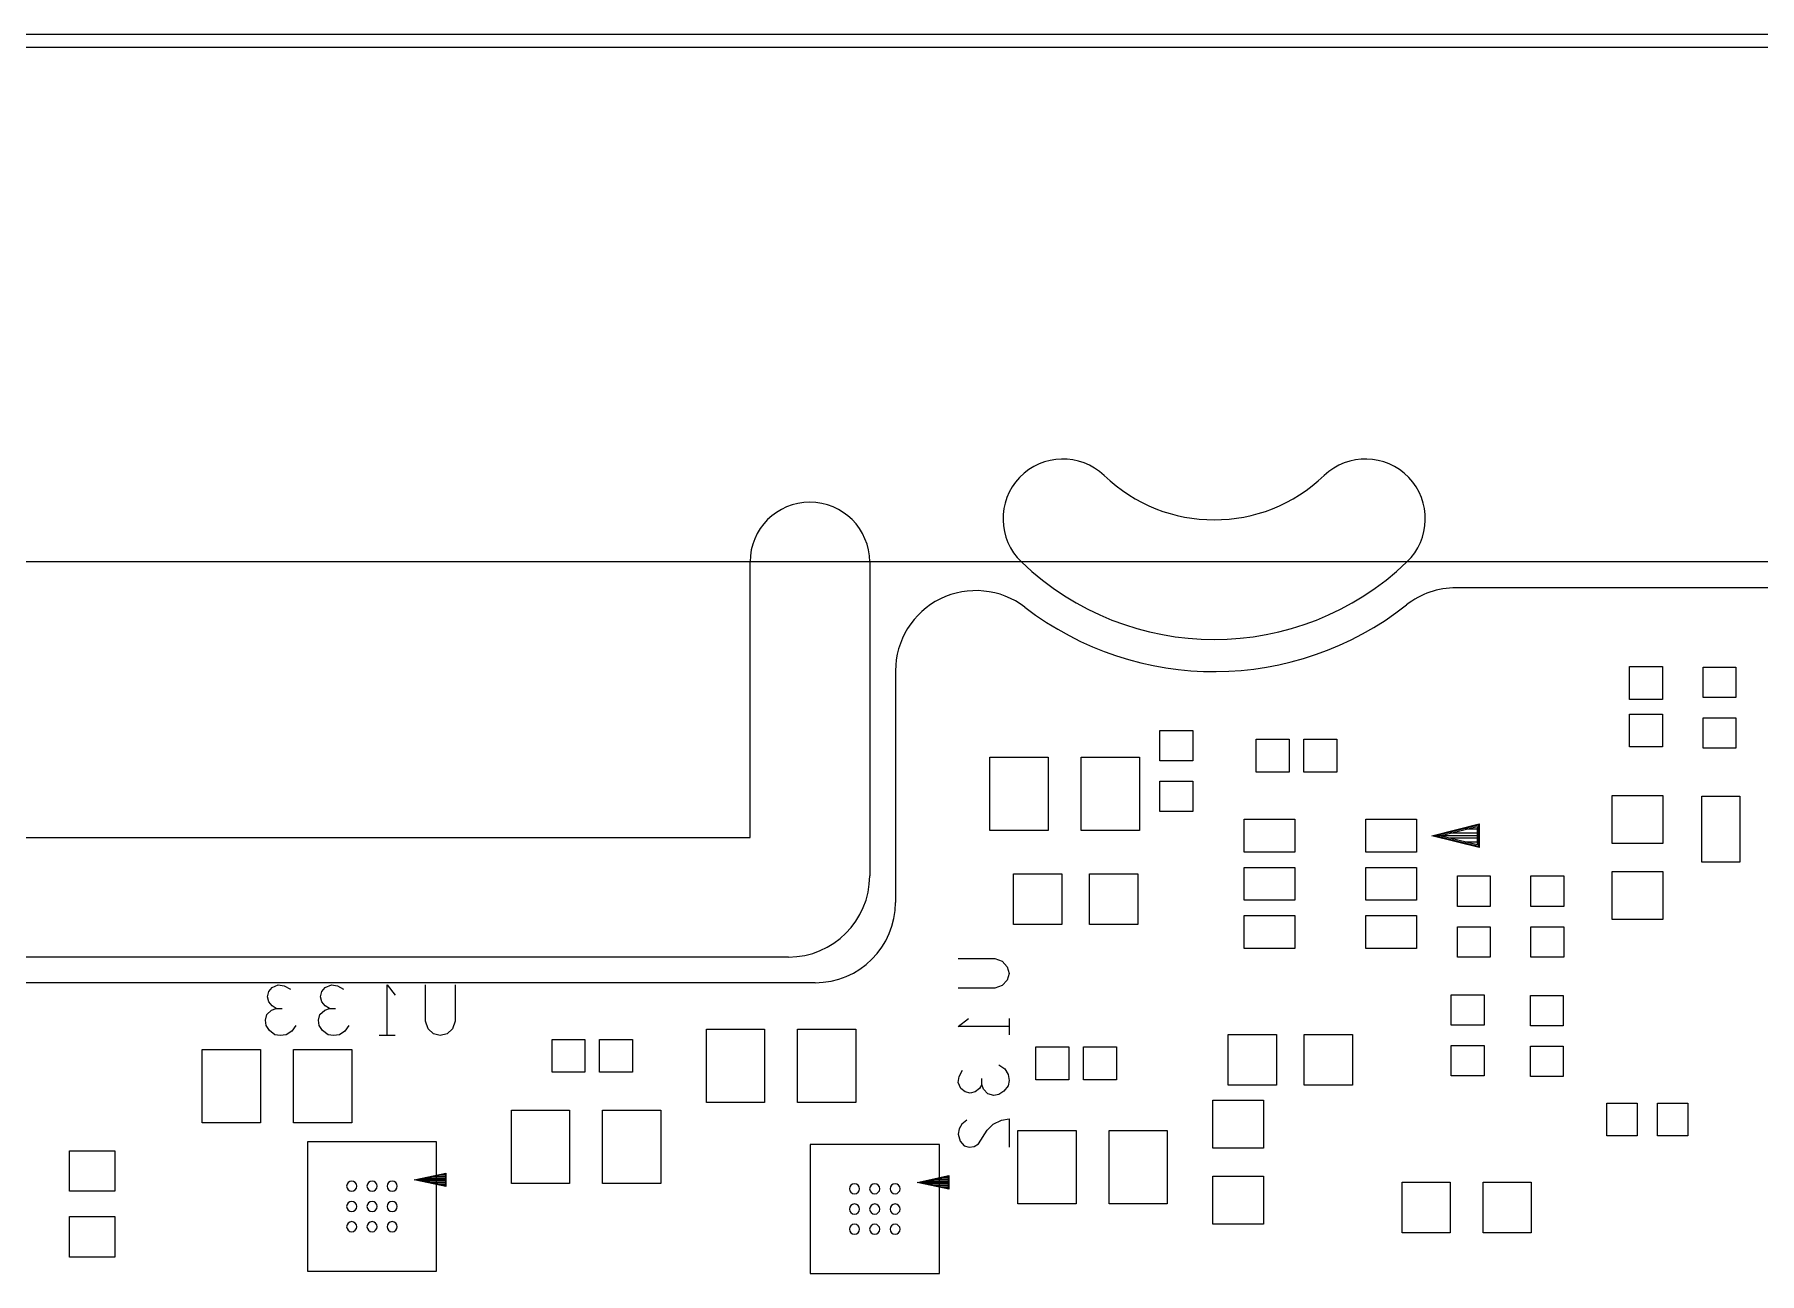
# Model space of a CAD drawing. Header units: millimetres. Extents: x -190 to 348, y -330 to 190.
# Drawn here: x -74.09 to -40.04, y -32.08 to -7.62 of the extents above; entities that cross this region are included whole.
import ezdxf

# ---------------------------------------------------------------- set-up
doc = ezdxf.new("R2010")
doc.units = ezdxf.units.MM
for name, color, linetype in [('10_MAQ_PALLET', 7, 'Continuous'), ('4_SIKCREN_BOTTOM_', 7, 'Continuous'), ('5_SOLDER_PASTE_BOTTOM_', 7, 'Continuous'), ('7______BREAKAWAY', 7, 'Continuous')]:
    doc.layers.add(name, color=color, linetype=linetype)

msp = doc.modelspace()

# ---------------------------------------------------------------- linework, layer by layer
at = {"layer": '10_MAQ_PALLET', "color": 5}
msp.add_line((85.699, -7.62, -3.175), (-85.445, -7.62, -3.175), dxfattribs=at)
at = {"layer": '10_MAQ_PALLET', "color": 1}
for p, q in [((-29.98, -18.542, -8.001), (-46.022, -18.542, -8.001)), ((-57.092, -20.187, -8.001), (-57.092, -24.755, -8.001)), ((-58.679, -26.342, -8.001), (-82.293, -26.342, -8.001))]:
    msp.add_line(p, q, dxfattribs=at)
for centre, radius, start, end in [((-55.504, -20.187, -8.001), 1.587, 52.4684, 180), ((-46.022, -20.13, -8.001), 1.587, 90, 128.2271), ((-50.8, -14.064, -8.001), 6.134, 232.4684, 308.2271), ((-58.679, -24.755, -8.001), 1.587, 270, 0)]:
    msp.add_arc(centre, radius, start, end, dxfattribs=at)
at = {"layer": '4_SIKCREN_BOTTOM_', "color": 7}
for p, q in [((-57.6, -18.034), (-57.6, -24.234)), ((-57.6, -18.034), (-57.6, -24.234)), ((-54.605, -18.034), (-57.6, -18.034)), ((-27.851, -18.034), (-46.995, -18.034)), ((-46.505, -23.439), (-45.568, -23.205)), ((-45.568, -23.673), (-46.505, -23.439)), ((-45.58, -23.439), (-46.454, -23.439)), ((-46.452, -23.439), (-45.58, -23.221)), ((-45.58, -23.655), (-46.452, -23.439)), ((-46.347, -23.439), (-45.606, -23.254)), ((-45.606, -23.622), (-46.347, -23.439)), ((-45.606, -23.388), (-46.144, -23.388)), ((-45.606, -23.49), (-46.144, -23.49)), ((-45.606, -23.312), (-45.847, -23.312)), ((-45.606, -23.254), (-45.606, -23.439)), ((-45.606, -23.439), (-45.606, -23.622)), ((-45.58, -23.221), (-45.58, -23.439)), ((-45.58, -23.439), (-45.58, -23.655)), ((-45.568, -23.205), (-45.568, -23.673)), ((-45.606, -23.564), (-45.847, -23.564)), ((-59.2, -25.834), (-91.6, -25.834)), ((-59.2, -25.834), (-91.6, -25.834)), ((-55.852, -25.865), (-55.133, -25.865)), ((-55.133, -25.865), (-54.983, -25.918)), ((-54.983, -25.918), (-54.884, -26.025)), ((-54.884, -26.025), (-54.849, -26.159)), ((-54.849, -26.159), (-54.884, -26.292)), ((-69.489, -26.617), (-69.461, -26.518)), ((-69.461, -26.518), (-69.395, -26.434)), ((-69.395, -26.434), (-69.276, -26.383)), ((-69.276, -26.383), (-69.157, -26.401)), ((-69.157, -26.401), (-69.035, -26.467)), ((-68.44, -26.617), (-68.412, -26.518)), ((-68.412, -26.518), (-68.346, -26.434)), ((-68.346, -26.434), (-68.227, -26.383)), ((-68.227, -26.383), (-68.108, -26.401)), ((-68.108, -26.401), (-67.986, -26.467)), ((-67.125, -26.383), (-66.965, -26.584)), ((-67.125, -27.384), (-67.125, -26.383)), ((-66.368, -27.099), (-66.368, -26.383)), ((-65.781, -26.383), (-65.781, -27.099)), ((-55.133, -26.452), (-55.852, -26.452)), ((-54.983, -26.398), (-55.133, -26.452)), ((-54.884, -26.292), (-54.983, -26.398)), ((-69.502, -26.967), (-69.408, -26.883)), ((-69.461, -26.716), (-69.489, -26.617)), ((-69.395, -26.8), (-69.461, -26.716)), ((-69.408, -26.883), (-69.314, -26.85)), ((-69.314, -26.85), (-69.395, -26.8)), ((-69.314, -26.85), (-69.195, -26.85)), ((-68.453, -26.967), (-68.359, -26.883)), ((-68.412, -26.716), (-68.44, -26.617)), ((-68.346, -26.8), (-68.412, -26.716)), ((-68.359, -26.883), (-68.265, -26.85)), ((-68.265, -26.85), (-68.346, -26.8)), ((-68.265, -26.85), (-68.146, -26.85)), ((-69.527, -27.084), (-69.502, -26.967)), ((-69.515, -27.183), (-69.527, -27.084)), ((-69.449, -27.285), (-69.515, -27.183)), ((-68.928, -27.183), (-69.009, -27.3)), ((-68.478, -27.084), (-68.453, -26.967)), ((-68.466, -27.183), (-68.478, -27.084)), ((-68.4, -27.285), (-68.466, -27.183)), ((-67.879, -27.183), (-67.96, -27.3)), ((-66.314, -27.252), (-66.368, -27.099)), ((-65.781, -27.099), (-65.834, -27.252)), ((-55.852, -27.208), (-55.651, -27.048)), ((-54.849, -27.208), (-55.852, -27.208)), ((-54.849, -27.048), (-54.849, -27.368)), ((-69.342, -27.368), (-69.449, -27.285)), ((-69.235, -27.384), (-69.342, -27.368)), ((-69.116, -27.368), (-69.235, -27.384)), ((-69.009, -27.3), (-69.116, -27.368)), ((-68.293, -27.368), (-68.4, -27.285)), ((-68.186, -27.384), (-68.293, -27.368)), ((-68.067, -27.368), (-68.186, -27.384)), ((-67.96, -27.3), (-68.067, -27.368)), ((-66.965, -27.384), (-67.285, -27.384)), ((-66.208, -27.351), (-66.314, -27.252)), ((-66.076, -27.384), (-66.208, -27.351)), ((-65.941, -27.351), (-66.076, -27.384)), ((-65.834, -27.252), (-65.941, -27.351)), ((-55.852, -28.311), (-55.834, -28.191)), ((-55.834, -28.191), (-55.768, -28.07)), ((-55.385, -28.351), (-55.385, -28.23)), ((-55.049, -27.963), (-54.933, -28.044)), ((-54.933, -28.044), (-54.867, -28.151)), ((-54.867, -28.151), (-54.849, -28.27)), ((-55.801, -28.43), (-55.852, -28.311)), ((-55.717, -28.496), (-55.801, -28.43)), ((-55.618, -28.524), (-55.717, -28.496)), ((-55.517, -28.496), (-55.618, -28.524)), ((-55.433, -28.43), (-55.517, -28.496)), ((-55.385, -28.351), (-55.433, -28.43)), ((-55.352, -28.443), (-55.385, -28.351)), ((-55.268, -28.537), (-55.352, -28.443)), ((-55.151, -28.565), (-55.268, -28.537)), ((-55.049, -28.55), (-55.151, -28.565)), ((-54.95, -28.484), (-55.049, -28.55)), ((-54.867, -28.377), (-54.95, -28.484)), ((-54.849, -28.27), (-54.867, -28.377)), ((-55.834, -29.225), (-55.852, -29.332)), ((-55.783, -29.134), (-55.834, -29.225)), ((-55.684, -29.053), (-55.783, -29.134)), ((-55.451, -29.52), (-55.283, -29.253)), ((-55.283, -29.253), (-55.166, -29.134)), ((-55.166, -29.134), (-55.001, -29.053)), ((-55.001, -29.053), (-54.849, -29.027)), ((-54.849, -29.027), (-54.849, -29.586)), ((-68.699, -29.484), (-68.699, -32.034)), ((-66.149, -29.484), (-68.699, -29.484)), ((-66.149, -32.034), (-66.149, -29.484)), ((-58.776, -29.535), (-58.776, -32.083)), ((-56.225, -29.535), (-58.776, -29.535)), ((-56.225, -32.083), (-56.225, -29.535)), ((-55.852, -29.332), (-55.816, -29.467)), ((-55.816, -29.467), (-55.735, -29.561)), ((-55.735, -29.561), (-55.634, -29.586)), ((-55.634, -29.586), (-55.535, -29.573)), ((-55.535, -29.573), (-55.451, -29.52)), ((-66.589, -30.234), (-65.964, -30.099)), ((-65.964, -30.368), (-66.589, -30.234)), ((-65.977, -30.234), (-66.53, -30.234)), ((-66.528, -30.234), (-65.977, -30.114)), ((-65.977, -30.353), (-66.528, -30.234)), ((-65.977, -30.208), (-66.411, -30.208)), ((-65.977, -30.259), (-66.411, -30.259)), ((-65.977, -30.175), (-66.256, -30.175)), ((-65.977, -30.292), (-66.256, -30.292)), ((-65.977, -30.142), (-66.101, -30.142)), ((-65.977, -30.114), (-65.977, -30.234)), ((-65.977, -30.234), (-65.977, -30.353)), ((-65.964, -30.099), (-65.964, -30.368)), ((-56.665, -30.284), (-56.037, -30.15)), ((-56.037, -30.419), (-56.665, -30.284)), ((-56.05, -30.284), (-56.606, -30.284)), ((-56.604, -30.284), (-56.05, -30.165)), ((-56.05, -30.404), (-56.604, -30.284)), ((-56.05, -30.259), (-56.485, -30.259)), ((-56.05, -30.226), (-56.332, -30.226)), ((-56.05, -30.193), (-56.177, -30.193)), ((-56.05, -30.165), (-56.05, -30.284)), ((-56.05, -30.284), (-56.05, -30.404)), ((-56.037, -30.15), (-56.037, -30.419)), ((-65.977, -30.325), (-66.101, -30.325)), ((-56.05, -30.31), (-56.485, -30.31)), ((-56.05, -30.343), (-56.332, -30.343)), ((-56.05, -30.376), (-56.177, -30.376)), ((-68.699, -32.034), (-66.149, -32.034)), ((-58.776, -32.083), (-56.225, -32.083))]:
    msp.add_line(p, q, dxfattribs=at)
for centre, radius, start, end in [((-50.8, -14.064), 5.499, 226.2195, 313.7805), ((-50.8, -14.064), 5.499, 226.2195, 313.7805), ((-59.2, -24.234), 1.6, 270.0013, 359.9987), ((-59.2, -24.234), 1.6, 270.0013, 359.9987)]:
    msp.add_arc(centre, radius, start, end, dxfattribs=at)
at = {"layer": '5_SOLDER_PASTE_BOTTOM_', "color": 4}
for p, q in [((-57.6, -18.034), (-57.6, -24.234)), ((-57.6, -18.034), (-57.6, -24.234)), ((-54.605, -18.034), (-57.6, -18.034)), ((-27.851, -18.034), (-46.995, -18.034)), ((-42.601, -20.747), (-42.601, -20.097)), ((-42.601, -20.097), (-41.951, -20.097)), ((-41.951, -20.097), (-41.951, -20.747)), ((-41.15, -20.709), (-41.15, -20.109)), ((-41.15, -20.109), (-40.5, -20.109)), ((-40.5, -20.109), (-40.5, -20.709)), ((-41.951, -20.747), (-42.601, -20.747)), ((-40.5, -20.709), (-41.15, -20.709)), ((-42.601, -21.686), (-42.601, -21.036)), ((-42.601, -21.036), (-41.951, -21.036)), ((-41.951, -21.036), (-41.951, -21.686)), ((-41.15, -21.71), (-41.15, -21.11)), ((-41.15, -21.11), (-40.5, -21.11)), ((-40.5, -21.11), (-40.5, -21.71)), ((-51.874, -21.959), (-51.874, -21.359)), ((-51.874, -21.359), (-51.224, -21.359)), ((-51.224, -21.359), (-51.224, -21.959)), ((-49.969, -22.184), (-49.969, -21.534)), ((-49.969, -21.534), (-49.319, -21.534)), ((-49.319, -21.534), (-49.319, -22.184)), ((-49.029, -22.184), (-49.029, -21.534)), ((-49.029, -21.534), (-48.38, -21.534)), ((-48.38, -21.534), (-48.38, -22.184)), ((-41.951, -21.686), (-42.601, -21.686)), ((-40.5, -21.71), (-41.15, -21.71)), ((-55.226, -23.336), (-55.226, -21.886)), ((-55.226, -21.886), (-54.076, -21.886)), ((-54.076, -21.886), (-54.076, -23.336)), ((-53.425, -23.336), (-53.425, -21.886)), ((-53.425, -21.886), (-52.275, -21.886)), ((-52.275, -21.886), (-52.275, -23.336)), ((-51.224, -21.959), (-51.874, -21.959)), ((-51.874, -22.959), (-51.874, -22.359)), ((-51.874, -22.359), (-51.224, -22.359)), ((-51.224, -22.359), (-51.224, -22.959)), ((-49.319, -22.184), (-49.969, -22.184)), ((-48.38, -22.184), (-49.029, -22.184)), ((-42.943, -23.592), (-42.943, -22.642)), ((-42.943, -22.642), (-41.943, -22.642)), ((-41.943, -22.642), (-41.943, -23.592)), ((-41.175, -23.96), (-41.175, -22.66)), ((-41.175, -22.66), (-40.425, -22.66)), ((-40.425, -22.66), (-40.425, -23.96)), ((-51.224, -22.959), (-51.874, -22.959)), ((-50.205, -23.764), (-50.205, -23.114)), ((-50.205, -23.114), (-49.205, -23.114)), ((-49.205, -23.114), (-49.205, -23.764)), ((-47.805, -23.764), (-47.805, -23.114)), ((-47.805, -23.114), (-46.805, -23.114)), ((-46.805, -23.114), (-46.805, -23.764)), ((-54.076, -23.336), (-55.226, -23.336)), ((-52.275, -23.336), (-53.425, -23.336)), ((-49.205, -23.764), (-50.205, -23.764)), ((-46.805, -23.764), (-47.805, -23.764)), ((-41.943, -23.592), (-42.943, -23.592)), ((-50.205, -24.714), (-50.205, -24.064)), ((-50.205, -24.064), (-49.205, -24.064)), ((-49.205, -24.064), (-49.205, -24.714)), ((-47.805, -24.714), (-47.805, -24.064)), ((-47.805, -24.064), (-46.805, -24.064)), ((-46.805, -24.064), (-46.805, -24.714)), ((-42.943, -25.093), (-42.943, -24.143)), ((-42.943, -24.143), (-41.943, -24.143)), ((-41.943, -24.143), (-41.943, -25.093)), ((-40.425, -23.96), (-41.175, -23.96)), ((-54.76, -25.189), (-54.76, -24.189)), ((-54.76, -24.189), (-53.81, -24.189)), ((-53.81, -24.189), (-53.81, -25.189)), ((-53.259, -25.189), (-53.259, -24.189)), ((-53.259, -24.189), (-52.309, -24.189)), ((-52.309, -24.189), (-52.309, -25.189)), ((-45.999, -24.834), (-45.999, -24.234)), ((-45.999, -24.234), (-45.349, -24.234)), ((-45.349, -24.234), (-45.349, -24.834)), ((-44.549, -24.834), (-44.549, -24.234)), ((-44.549, -24.234), (-43.899, -24.234)), ((-43.899, -24.234), (-43.899, -24.834)), ((-49.205, -24.714), (-50.205, -24.714)), ((-46.805, -24.714), (-47.805, -24.714)), ((-45.349, -24.834), (-45.999, -24.834)), ((-43.899, -24.834), (-44.549, -24.834)), ((-53.81, -25.189), (-54.76, -25.189)), ((-52.309, -25.189), (-53.259, -25.189)), ((-50.205, -25.664), (-50.205, -25.014)), ((-50.205, -25.014), (-49.205, -25.014)), ((-49.205, -25.014), (-49.205, -25.664)), ((-47.805, -25.664), (-47.805, -25.014)), ((-47.805, -25.014), (-46.805, -25.014)), ((-46.805, -25.014), (-46.805, -25.664)), ((-41.943, -25.093), (-42.943, -25.093)), ((-45.999, -25.835), (-45.999, -25.235)), ((-45.999, -25.235), (-45.349, -25.235)), ((-45.349, -25.235), (-45.349, -25.835)), ((-44.549, -25.835), (-44.549, -25.235)), ((-44.549, -25.235), (-43.899, -25.235)), ((-43.899, -25.235), (-43.899, -25.835)), ((-59.2, -25.834), (-91.6, -25.834)), ((-59.2, -25.834), (-91.6, -25.834)), ((-49.205, -25.664), (-50.205, -25.664)), ((-46.805, -25.664), (-47.805, -25.664)), ((-45.349, -25.835), (-45.999, -25.835)), ((-43.899, -25.835), (-44.549, -25.835)), ((-46.119, -27.181), (-46.119, -26.581)), ((-46.119, -26.581), (-45.469, -26.581)), ((-45.469, -26.581), (-45.469, -27.181)), ((-44.559, -27.194), (-44.559, -26.594)), ((-44.559, -26.594), (-43.909, -26.594)), ((-43.909, -26.594), (-43.909, -27.194)), ((-45.469, -27.181), (-46.119, -27.181)), ((-43.909, -27.194), (-44.559, -27.194)), ((-63.871, -28.11), (-63.871, -27.46)), ((-63.871, -27.46), (-63.221, -27.46)), ((-63.221, -27.46), (-63.221, -28.11)), ((-62.931, -28.11), (-62.931, -27.46)), ((-62.931, -27.46), (-62.281, -27.46)), ((-62.281, -27.46), (-62.281, -28.11)), ((-60.824, -28.708), (-60.824, -27.258)), ((-60.824, -27.258), (-59.674, -27.258)), ((-59.674, -27.258), (-59.674, -28.708)), ((-59.025, -28.708), (-59.025, -27.258)), ((-59.025, -27.258), (-57.875, -27.258)), ((-57.875, -27.258), (-57.875, -28.708)), ((-50.523, -28.361), (-50.523, -27.361)), ((-50.523, -27.361), (-49.573, -27.361)), ((-49.573, -27.361), (-49.573, -28.361)), ((-49.022, -28.361), (-49.022, -27.361)), ((-49.022, -27.361), (-48.072, -27.361)), ((-48.072, -27.361), (-48.072, -28.361)), ((-46.119, -28.182), (-46.119, -27.582)), ((-46.119, -27.582), (-45.469, -27.582)), ((-45.469, -27.582), (-45.469, -28.182)), ((-70.776, -29.11), (-70.776, -27.659)), ((-70.776, -27.659), (-69.626, -27.659)), ((-69.626, -27.659), (-69.626, -29.11)), ((-68.975, -29.11), (-68.975, -27.659)), ((-68.975, -27.659), (-67.825, -27.659)), ((-67.825, -27.659), (-67.825, -29.11)), ((-54.32, -28.26), (-54.32, -27.61)), ((-54.32, -27.61), (-53.67, -27.61)), ((-53.67, -27.61), (-53.67, -28.26)), ((-53.381, -28.26), (-53.381, -27.61)), ((-53.381, -27.61), (-52.731, -27.61)), ((-52.731, -27.61), (-52.731, -28.26)), ((-44.559, -28.194), (-44.559, -27.594)), ((-44.559, -27.594), (-43.909, -27.594)), ((-43.909, -27.594), (-43.909, -28.194)), ((-63.221, -28.11), (-63.871, -28.11)), ((-62.281, -28.11), (-62.931, -28.11)), ((-53.67, -28.26), (-54.32, -28.26)), ((-52.731, -28.26), (-53.381, -28.26)), ((-45.469, -28.182), (-46.119, -28.182)), ((-43.909, -28.194), (-44.559, -28.194)), ((-49.573, -28.361), (-50.523, -28.361)), ((-48.072, -28.361), (-49.022, -28.361)), ((-64.674, -30.308), (-64.674, -28.858)), ((-64.674, -28.858), (-63.524, -28.858)), ((-63.524, -28.858), (-63.524, -30.308)), ((-62.876, -30.308), (-62.876, -28.858)), ((-62.876, -28.858), (-61.726, -28.858)), ((-61.726, -28.858), (-61.726, -30.308)), ((-59.674, -28.708), (-60.824, -28.708)), ((-57.875, -28.708), (-59.025, -28.708)), ((-50.825, -29.609), (-50.825, -28.659)), ((-50.825, -28.659), (-49.825, -28.659)), ((-49.825, -28.659), (-49.825, -29.609)), ((-43.048, -29.367), (-43.048, -28.717)), ((-43.048, -28.717), (-42.448, -28.717)), ((-42.448, -28.717), (-42.448, -29.367)), ((-42.047, -29.367), (-42.047, -28.717)), ((-42.047, -28.717), (-41.447, -28.717)), ((-41.447, -28.717), (-41.447, -29.367)), ((-69.626, -29.11), (-70.776, -29.11)), ((-67.825, -29.11), (-68.975, -29.11)), ((-54.674, -30.71), (-54.674, -29.26)), ((-54.674, -29.26), (-53.524, -29.26)), ((-53.524, -29.26), (-53.524, -30.71)), ((-52.876, -30.71), (-52.876, -29.26)), ((-52.876, -29.26), (-51.726, -29.26)), ((-51.726, -29.26), (-51.726, -30.71)), ((-49.825, -29.609), (-50.825, -29.609)), ((-42.448, -29.367), (-43.048, -29.367)), ((-41.447, -29.367), (-42.047, -29.367)), ((-73.398, -30.458), (-73.398, -29.658)), ((-73.398, -29.658), (-72.499, -29.658)), ((-72.499, -29.658), (-72.499, -30.458)), ((-50.825, -31.11), (-50.825, -30.16)), ((-50.825, -30.16), (-49.825, -30.16)), ((-49.825, -30.16), (-49.825, -31.11)), ((-47.092, -31.277), (-47.092, -30.277)), ((-47.092, -30.277), (-46.142, -30.277)), ((-46.142, -30.277), (-46.142, -31.277)), ((-45.491, -31.277), (-45.491, -30.277)), ((-45.491, -30.277), (-44.541, -30.277)), ((-44.541, -30.277), (-44.541, -31.277)), ((-72.499, -30.458), (-73.398, -30.458)), ((-63.524, -30.308), (-64.674, -30.308)), ((-61.726, -30.308), (-62.876, -30.308)), ((-73.398, -31.759), (-73.398, -30.959)), ((-73.398, -30.959), (-72.499, -30.959)), ((-72.499, -30.959), (-72.499, -31.759)), ((-53.524, -30.71), (-54.674, -30.71)), ((-51.726, -30.71), (-52.876, -30.71)), ((-49.825, -31.11), (-50.825, -31.11)), ((-46.142, -31.277), (-47.092, -31.277)), ((-44.541, -31.277), (-45.491, -31.277)), ((-72.499, -31.759), (-73.398, -31.759))]:
    msp.add_line(p, q, dxfattribs=at)
for centre, radius, start, end in [((-50.8, -14.064), 5.499, 226.2195, 313.7805), ((-50.8, -14.064), 5.499, 226.2195, 313.7805), ((-59.2, -24.234), 1.6, 270.0013, 359.9987), ((-59.2, -24.234), 1.6, 270.0013, 359.9987), ((-67.826, -30.358), 0.1, 0, 180), ((-67.424, -30.358), 0.1, 0, 180), ((-67.026, -30.358), 0.1, 0, 180), ((-67.826, -30.358), 0.1, 180, 0), ((-67.424, -30.358), 0.1, 180, 0), ((-67.026, -30.358), 0.1, 180, 0), ((-57.899, -30.409), 0.1, 0, 180), ((-57.899, -30.409), 0.1, 180, 0), ((-57.501, -30.409), 0.1, 0, 180), ((-57.501, -30.409), 0.1, 180, 0), ((-57.099, -30.409), 0.1, 0, 180), ((-57.099, -30.409), 0.1, 180, 0), ((-67.826, -30.759), 0.1, 0, 180), ((-67.826, -30.759), 0.1, 180, 0), ((-67.424, -30.759), 0.1, 0, 180), ((-67.424, -30.759), 0.1, 180, 0), ((-67.026, -30.759), 0.1, 0, 180), ((-67.026, -30.759), 0.1, 180, 0), ((-57.899, -30.81), 0.1, 0, 180), ((-57.899, -30.81), 0.1, 180, 0), ((-57.501, -30.81), 0.1, 0, 180), ((-57.501, -30.81), 0.1, 180, 0), ((-57.099, -30.81), 0.1, 0, 180), ((-57.099, -30.81), 0.1, 180, 0), ((-67.826, -31.158), 0.1, 0, 180), ((-67.826, -31.158), 0.1, 180, 0), ((-67.424, -31.158), 0.1, 0, 180), ((-67.424, -31.158), 0.1, 180, 0), ((-67.026, -31.158), 0.1, 0, 180), ((-67.026, -31.158), 0.1, 180, 0), ((-57.899, -31.209), 0.1, 0, 180), ((-57.899, -31.209), 0.1, 180, 0), ((-57.501, -31.209), 0.1, 0, 180), ((-57.501, -31.209), 0.1, 180, 0), ((-57.099, -31.209), 0.1, 0, 180), ((-57.099, -31.209), 0.1, 180, 0)]:
    msp.add_arc(centre, radius, start, end, dxfattribs=at)
at = {"layer": '7______BREAKAWAY', "color": 2}
for p, q in [((91.6, -7.874), (-91.6, -7.874)), ((91.6, -18.034), (-91.6, -18.034)), ((-59.962, -23.472), (-59.962, -18.034)), ((-57.6, -18.034), (-57.6, -24.234)), ((-57.6, -18.034), (-57.6, -24.234)), ((-54.605, -18.034), (-57.6, -18.034)), ((-27.851, -18.034), (-46.995, -18.034)), ((-91.6, -23.472), (-59.962, -23.472)), ((-59.2, -25.834), (-91.6, -25.834)), ((-59.2, -25.834), (-91.6, -25.834))]:
    msp.add_line(p, q, dxfattribs=at)
for centre, radius, start, end in [((-53.788, -17.182), 1.18, 46.2207, 226.2207), ((-47.812, -17.182), 1.18, 313.7793, 133.7793), ((-50.8, -14.064), 3.138, 226.2096, 313.7904), ((-58.781, -18.034), 1.181, 0, 180), ((-50.8, -14.064), 5.499, 226.2195, 313.7805), ((-50.8, -14.064), 5.499, 226.2195, 313.7805), ((-59.2, -24.234), 1.6, 270.0013, 359.9987), ((-59.2, -24.234), 1.6, 270.0013, 359.9987)]:
    msp.add_arc(centre, radius, start, end, dxfattribs=at)

doc.saveas('drawing.dxf')
